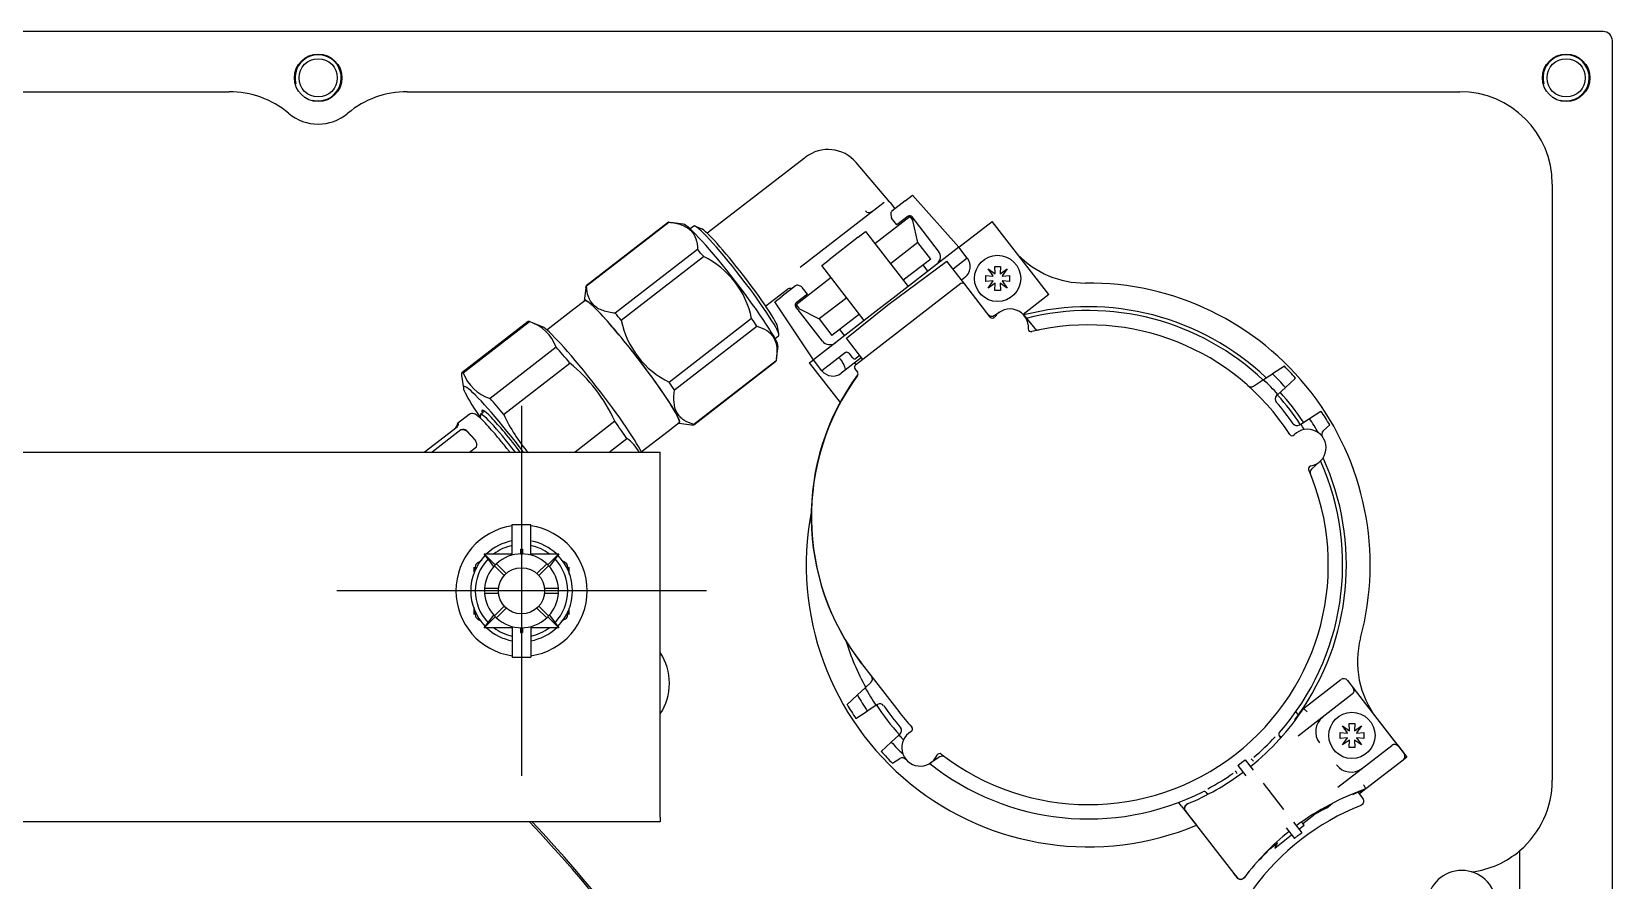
# Model space of a CAD drawing. Header units: millimetres. Extents: x -60 to 7633, y -2614 to 2146.
# Drawn here: x 6994.8 to 7165.8, y -2263.6 to -2171.8 of the extents above; entities that cross this region are included whole.
import ezdxf
from ezdxf.lldxf.tags import DXFTag

# ---------------------------------------------------------------- set-up
doc = ezdxf.new("R2010")
doc.units = ezdxf.units.MM
doc.layers.get('0').update_dxf_attribs({"color": 250})
tags = doc.linetypes.add('CENTER2', pattern=[28.575, 19.05, -3.175, 3.175, -3.175]).pattern_tags.tags
tags[10:11] = [DXFTag(74, 4), DXFTag(75, 0), DXFTag(340, '0'), DXFTag(46, 0.0), DXFTag(50, 0.0), DXFTag(44, 0.0), DXFTag(45, 0.0)]
tags[8:9] = [DXFTag(74, 4), DXFTag(75, 0), DXFTag(340, '0'), DXFTag(46, 0.0), DXFTag(50, 0.0), DXFTag(44, 0.0), DXFTag(45, 0.0)]
tags[6:7] = [DXFTag(74, 4), DXFTag(75, 0), DXFTag(340, '0'), DXFTag(46, 0.0), DXFTag(50, 0.0), DXFTag(44, 0.0), DXFTag(45, 0.0)]
tags[4:5] = [DXFTag(74, 4), DXFTag(75, 0), DXFTag(340, '0'), DXFTag(46, 0.0), DXFTag(50, 0.0), DXFTag(44, 0.0), DXFTag(45, 0.0)]

msp = doc.modelspace()

# ---------------------------------------------------------------- linework, layer by layer
at = {"linetype": 'Continuous'}
for p, q in [((7164.8, -2171.78), (6710.8, -2171.78)), ((7165.8, -2551.78), (7165.8, -2172.78)), ((6977.8, -2178.28), (7016.17, -2178.28)), ((7035.43, -2178.28), (7149.3, -2178.28)), ((7078.52, -2185.37), (7078.39, -2185.47)), ((7078.39, -2185.47), (7068.04, -2193.48)), ((7083.99, -2185.93), (7084.01, -2185.95)), ((7087.63, -2190.23), (7084.01, -2185.95)), ((7159.3, -2188.28), (7159.3, -2252.78)), ((7077.93, -2197.27), (7087.02, -2190.23)), ((7088.22, -2190.94), (7087.73, -2190.31)), ((7089.31, -2190.1), (7087.87, -2191.22)), ((7089.31, -2190.1), (7090.1, -2189.49)), ((7090.1, -2189.49), (7095.11, -2195.1)), ((7089.83, -2191.79), (7086.03, -2194.73)), ((7087.73, -2191.54), (7087.78, -2191.84)), ((7088.41, -2192.7), (7087.83, -2191.96)), ((7089.62, -2191.76), (7088.41, -2192.7)), ((7089.17, -2192.17), (7089.14, -2192.13)), ((7090.12, -2192.17), (7089.83, -2191.79)), ((7092.91, -2195.53), (7090.04, -2191.82)), ((7090.68, -2194.61), (7090.14, -2192.21)), ((7063.69, -2192.41), (7054.79, -2199.3)), ((7054.84, -2199.29), (7063.74, -2192.4)), ((7065.3, -2192.6), (7063.93, -2192.42)), ((7066.43, -2192.82), (7066.04, -2193.12)), ((7067.25, -2193.11), (7066.56, -2192.83)), ((7068.04, -2193.48), (7068.04, -2193.47)), ((7084.23, -2194.03), (7085.02, -2193.42)), ((7085.02, -2193.42), (7089.61, -2199.35)), ((7095.11, -2195.1), (7098.7, -2192.31)), ((7104.83, -2200.22), (7098.7, -2192.31)), ((7066.85, -2195.36), (7057.94, -2202.25)), ((7084.23, -2194.03), (7081.07, -2196.48)), ((7090.68, -2194.61), (7087.71, -2196.9)), ((7095.11, -2195.1), (7087.99, -2200.61)), ((7092.06, -2196.39), (7090.68, -2194.61)), ((7096.02, -2196.29), (7095.11, -2195.1)), ((7058.59, -2203.01), (7067.5, -2196.12)), ((7080.27, -2197.09), (7081.07, -2196.48)), ((7084.87, -2203.03), (7080.27, -2197.09)), ((7087.39, -2201.39), (7093.8, -2196.6)), ((7092.06, -2196.39), (7089.09, -2198.68)), ((7091.75, -2197.7), (7091.23, -2197.03)), ((7095.74, -2199.1), (7093.8, -2196.6)), ((7096.02, -2196.29), (7094.48, -2197.48)), ((7099.05, -2197.96), (7098.98, -2197.19)), ((7098.98, -2197.19), (7099.62, -2197.19)), ((7099.62, -2197.19), (7099.56, -2197.96)), ((7081.28, -2198.4), (7077.49, -2201.34)), ((7095.32, -2199.05), (7083.93, -2207.86)), ((7095.32, -2199.05), (7095.32, -2199.05)), ((7095.76, -2198.39), (7095.4, -2198.67)), ((7098.01, -2198.81), (7098.01, -2198.16)), ((7098.01, -2198.16), (7098.78, -2198.23)), ((7098.78, -2198.74), (7098.01, -2198.81)), ((7098.8, -2198.22), (7098.26, -2197.45)), ((7098.26, -2197.45), (7099.04, -2197.98)), ((7098.26, -2199.52), (7098.8, -2198.74)), ((7099.04, -2198.98), (7098.26, -2199.52)), ((7098.78, -2198.23), (7098.8, -2198.22)), ((7098.8, -2198.74), (7098.78, -2198.74)), ((7098.98, -2199.78), (7099.05, -2199)), ((7099.04, -2197.98), (7099.05, -2197.96)), ((7099.05, -2199), (7099.04, -2198.98)), ((7099.56, -2197.98), (7100.34, -2197.45)), ((7099.56, -2197.96), (7099.56, -2197.98)), ((7100.34, -2199.52), (7099.56, -2198.98)), ((7099.56, -2198.98), (7099.56, -2199)), ((7099.56, -2199), (7099.62, -2199.78)), ((7100.34, -2197.45), (7099.8, -2198.22)), ((7099.8, -2198.22), (7099.82, -2198.23)), ((7099.82, -2198.74), (7099.8, -2198.74)), ((7099.8, -2198.74), (7100.34, -2199.52)), ((7099.82, -2198.23), (7100.6, -2198.16)), ((7100.6, -2198.81), (7099.82, -2198.74)), ((7100.6, -2198.16), (7100.6, -2198.81)), ((7054.74, -2199.53), (7054.57, -2200.91)), ((7074.22, -2201.46), (7076.56, -2199.65)), ((7075.19, -2201.03), (7075.99, -2200.41)), ((7077.42, -2199.3), (7075.99, -2200.41)), ((7078.73, -2200.19), (7077.52, -2201.13)), ((7078.05, -2199.37), (7077.78, -2199.25)), ((7077.99, -2200.76), (7078.02, -2200.8)), ((7078.73, -2200.19), (7078.15, -2199.45)), ((7082.97, -2200.58), (7080, -2202.87)), ((7087.99, -2200.61), (7086.49, -2201.77)), ((7098.5, -2202.67), (7095.74, -2199.1)), ((7095.74, -2199.1), (7095.74, -2199.1)), ((7099.62, -2199.78), (7098.98, -2199.78)), ((7104.83, -2200.22), (7102.05, -2202.37)), ((7053.46, -2201.81), (7050.54, -2204.07)), ((7054.64, -2200.9), (7053.46, -2201.81)), ((7079.37, -2207.28), (7075.19, -2201.03)), ((7080.34, -2205.26), (7077.46, -2201.55)), ((7077.49, -2201.34), (7077.78, -2201.71)), ((7077.81, -2201.74), (7080, -2202.87)), ((7086.49, -2201.77), (7079.37, -2207.28)), ((7084.34, -2202.35), (7081.38, -2204.65)), ((7082.94, -2204.95), (7087.39, -2201.39)), ((7098.94, -2202.49), (7099.55, -2202.1)), ((7048.51, -2203.15), (7041.34, -2208.7)), ((7041.48, -2208.7), (7048.65, -2203.15)), ((7050.05, -2203.73), (7048.79, -2203.21)), ((7072.69, -2202.83), (7063.79, -2209.72)), ((7064.36, -2210.54), (7073.26, -2203.65)), ((7075.64, -2204.56), (7075.53, -2203.82)), ((7080, -2202.87), (7081.38, -2204.65)), ((7082.21, -2204.01), (7082.73, -2204.68)), ((7102.17, -2202.51), (7103.32, -2203.89)), ((7075.22, -2204.99), (7075.61, -2204.68)), ((7075.38, -2207.2), (7075.55, -2205.83)), ((7084.72, -2207.25), (7082.94, -2204.95)), ((7051.56, -2205.93), (7044.39, -2211.48)), ((7066.42, -2214.33), (7075.32, -2207.44)), ((7075.35, -2207.4), (7066.45, -2214.29)), ((7078.93, -2207.62), (7079.37, -2207.28)), ((7080.29, -2208.47), (7079.37, -2207.28)), ((7082.85, -2206.48), (7080.29, -2208.47)), ((7084.57, -2207.05), (7082.8, -2208.42)), ((7083.6, -2207.04), (7083.23, -2206.57)), ((7084.38, -2206.81), (7083.98, -2207.12)), ((7041.32, -2208.99), (7041.52, -2210.34)), ((7045.86, -2213.19), (7053.03, -2207.64)), ((7078.93, -2207.62), (7082.25, -2211.9)), ((7082.8, -2208.42), (7082.39, -2208.73)), ((7083.81, -2207.63), (7083.97, -2207.83)), ((7083.87, -2208.28), (7084.14, -2208.63)), ((7083.87, -2208.28), (7083.87, -2208.28)), ((7083.93, -2207.86), (7083.93, -2207.86)), ((7084.14, -2208.63), (7084.14, -2208.63)), ((7084.15, -2208.99), (7084.15, -2208.99)), ((7128.05, -2209.43), (7129.02, -2208.81)), ((7130.32, -2207.98), (7129.02, -2208.81)), ((7131.53, -2209.27), (7130.44, -2210.28)), ((7126.98, -2210.13), (7128.05, -2209.43)), ((7130.44, -2210.28), (7129.62, -2211.04)), ((7129.62, -2211.04), (7129.48, -2211.16)), ((7042.13, -2213.21), (7040.87, -2214.19)), ((7043.35, -2213.24), (7043.31, -2213.59)), ((7043.8, -2212.86), (7043.37, -2213.2)), ((7057.9, -2213.94), (7053.59, -2217.28)), ((7063.65, -2214.99), (7064.84, -2214.08)), ((7064.81, -2214.14), (7066.18, -2214.32)), ((7131.94, -2214.34), (7132.09, -2214.24)), ((7132.09, -2214.24), (7133.04, -2213.63)), ((7133.04, -2213.63), (7134.28, -2212.83)), ((7134.52, -2214.98), (7135.23, -2214.33)), ((7037.28, -2217.28), (7040.82, -2214.54)), ((7041.23, -2214.88), (7038.13, -2217.28)), ((7042.84, -2216.05), (7041.93, -2215.06)), ((7057.27, -2217.28), (7059.2, -2215.79)), ((7060.74, -2217.25), (7063.65, -2214.99)), ((6942.36, -2217.28), (7062.8, -2217.28)), ((7042.17, -2217.28), (7042.91, -2216.71)), ((7062.8, -2256.78), (7062.8, -2217.28)), ((7134.19, -2218.27), (7133.27, -2219.11)), ((7046.8, -2228.41), (7046.8, -2225.09)), ((7046.8, -2225.09), (7048.8, -2225.09)), ((7048.8, -2228.41), (7048.8, -2225.09)), ((7047.7, -2227.78), (7047.7, -2228.28)), ((7047.7, -2227.78), (7047.9, -2227.78)), ((7047.9, -2227.78), (7047.9, -2228.28)), ((7042.8, -2229.68), (7042.8, -2230.09)), ((7043.51, -2228.99), (7043.05, -2229.25)), ((7044.79, -2229.64), (7043.75, -2228.28)), ((7043.75, -2228.28), (7046.8, -2228.28)), ((7043.75, -2228.28), (7044.96, -2229.47)), ((7045.93, -2230.62), (7044.87, -2229.56)), ((7045.08, -2229.35), (7046.14, -2230.41)), ((7047.7, -2228.28), (7047.7, -2228.28)), ((7047.7, -2228.28), (7047.8, -2228.28)), ((7047.8, -2228.28), (7047.9, -2228.28)), ((7047.9, -2228.28), (7047.9, -2228.28)), ((7048.8, -2228.28), (7051.85, -2228.28)), ((7049.46, -2230.41), (7050.52, -2229.35)), ((7050.73, -2229.56), (7049.67, -2230.62)), ((7051.85, -2228.28), (7050.65, -2229.47)), ((7051.85, -2228.28), (7050.81, -2229.64)), ((7052.55, -2229.25), (7052.12, -2229)), ((7052.8, -2229.99), (7052.8, -2229.68)), ((7045.31, -2232.03), (7043.81, -2232.03)), ((7043.81, -2232.53), (7045.31, -2232.53)), ((7051.79, -2232.03), (7050.29, -2232.03)), ((7050.29, -2232.53), (7051.79, -2232.53)), ((7042.8, -2234.57), (7042.8, -2234.88)), ((7043.75, -2236.28), (7044.79, -2234.92)), ((7044.87, -2235), (7045.93, -2233.94)), ((7046.14, -2234.15), (7045.08, -2235.21)), ((7050.52, -2235.21), (7049.46, -2234.15)), ((7049.67, -2233.94), (7050.73, -2235)), ((7050.81, -2234.92), (7051.85, -2236.28)), ((7052.8, -2234.88), (7052.8, -2234.48)), ((7043.05, -2235.31), (7043.48, -2235.56)), ((7043.75, -2236.28), (7044.96, -2235.09)), ((7046.8, -2236.28), (7043.75, -2236.28)), ((7046.8, -2236.15), (7046.8, -2239.47)), ((7047.7, -2236.28), (7047.7, -2236.28)), ((7047.7, -2236.28), (7047.8, -2236.28)), ((7047.7, -2236.28), (7047.7, -2236.79)), ((7047.8, -2236.28), (7047.9, -2236.28)), ((7047.9, -2236.28), (7047.9, -2236.28)), ((7047.9, -2236.28), (7047.9, -2236.79)), ((7048.8, -2236.15), (7048.8, -2239.47)), ((7051.85, -2236.28), (7048.8, -2236.28)), ((7051.85, -2236.28), (7050.65, -2235.09)), ((7052.09, -2235.58), (7052.55, -2235.31)), ((7047.7, -2236.79), (7047.9, -2236.79)), ((7046.8, -2239.47), (7048.8, -2239.47)), ((7084.28, -2239.76), (7084.56, -2240.12)), ((7084.59, -2240.16), (7084.56, -2240.12)), ((7084.59, -2240.16), (7088.6, -2245.34)), ((7084.14, -2243.55), (7084.98, -2242.77)), ((7085.59, -2242.21), (7084.98, -2242.77)), ((7137.66, -2243.47), (7131.82, -2247.99)), ((7132.4, -2245.01), (7136.44, -2241.89)), ((7137.14, -2241.98), (7137.75, -2242.77)), ((7137.75, -2242.77), (7138.24, -2243.4)), ((7138.24, -2243.4), (7142.16, -2248.46)), ((7084.14, -2243.55), (7083, -2244.6)), ((7086.14, -2244.68), (7085.2, -2245.29)), ((7086.14, -2244.68), (7086.29, -2244.59)), ((7132.22, -2245.15), (7132.4, -2245.01)), ((7083.96, -2246.09), (7085.2, -2245.29)), ((7131.55, -2245.38), (7131.82, -2245.73)), ((7131.82, -2245.73), (7131.82, -2245.73)), ((7137.13, -2247.66), (7136.59, -2246.89)), ((7136.59, -2246.89), (7137.37, -2247.42)), ((7137.38, -2247.4), (7137.31, -2246.63)), ((7137.31, -2246.63), (7137.95, -2246.63)), ((7137.95, -2246.63), (7137.89, -2247.4)), ((7137.89, -2247.42), (7138.67, -2246.89)), ((7138.67, -2246.89), (7138.13, -2247.66)), ((7140.32, -2246.08), (7143.57, -2250.27)), ((7087.8, -2248.64), (7086.71, -2249.65)), ((7087.8, -2248.64), (7088.62, -2247.88)), ((7088.75, -2247.76), (7088.62, -2247.88)), ((7129.93, -2248.19), (7129.78, -2247.98)), ((7130, -2248.11), (7129.91, -2248)), ((7130, -2248.11), (7129.92, -2248.17)), ((7136.34, -2248.25), (7136.34, -2247.6)), ((7136.34, -2247.6), (7137.11, -2247.67)), ((7137.11, -2248.18), (7136.34, -2248.25)), ((7136.59, -2248.96), (7137.13, -2248.18)), ((7137.37, -2248.42), (7136.59, -2248.96)), ((7137.11, -2247.67), (7137.13, -2247.66)), ((7137.13, -2248.18), (7137.11, -2248.18)), ((7137.31, -2249.22), (7137.38, -2248.44)), ((7137.37, -2247.42), (7137.38, -2247.4)), ((7137.38, -2248.44), (7137.37, -2248.42)), ((7137.89, -2247.4), (7137.89, -2247.42)), ((7138.67, -2248.96), (7137.89, -2248.42)), ((7137.89, -2248.42), (7137.89, -2248.44)), ((7137.89, -2248.44), (7137.95, -2249.22)), ((7138.13, -2247.66), (7138.15, -2247.67)), ((7138.15, -2248.18), (7138.13, -2248.18)), ((7138.13, -2248.18), (7138.67, -2248.96)), ((7138.15, -2247.67), (7138.93, -2247.6)), ((7138.93, -2248.25), (7138.15, -2248.18)), ((7138.93, -2247.6), (7138.93, -2248.25)), ((7142.16, -2248.46), (7142.65, -2249.1)), ((7093.04, -2250.25), (7092, -2250.92)), ((7136.11, -2253.53), (7141.95, -2249.01)), ((7137.95, -2249.22), (7137.31, -2249.22)), ((7142.65, -2249.1), (7143.26, -2249.89)), ((7143.57, -2250.27), (7143.23, -2250.54)), ((7087.92, -2250.94), (7088.73, -2250.42)), ((7125.28, -2251.16), (7125.67, -2250.85)), ((7125.28, -2251.16), (7126.16, -2252.3)), ((7125.67, -2250.85), (7126.07, -2250.55)), ((7126.07, -2250.55), (7126.95, -2251.69)), ((7143.17, -2250.59), (7139.13, -2253.71)), ((7128.04, -2253.09), (7130.22, -2255.92)), ((7139.13, -2253.71), (7138.95, -2253.85)), ((7119.17, -2255.53), (7118.89, -2255.17)), ((7121.87, -2254.1), (7122.02, -2254.3)), ((7134.86, -2255.78), (7135.53, -2255.26)), ((7138.43, -2254.26), (7138.3, -2254.09)), ((7138.3, -2254.1), (7138.78, -2254.71)), ((7138.95, -2253.85), (7138.43, -2254.26)), ((7062.8, -2256.78), (7062.8, -2257.28)), ((7119.17, -2255.53), (7120.81, -2257.64)), ((7119.62, -2256.1), (7119.96, -2256.54)), ((7119.62, -2256.1), (7119.96, -2256.54)), ((7119.96, -2256.54), (7124.86, -2262.87)), ((7119.96, -2256.54), (7119.96, -2256.54)), ((7132.3, -2257.45), (7133.47, -2256.54)), ((7133.41, -2256.47), (7133.47, -2256.54)), ((7134.86, -2255.78), (7134.77, -2255.67)), ((7062.8, -2257.28), (6812.8, -2257.28)), ((7129.27, -2260.11), (7131.1, -2258.69)), ((7130.51, -2257.92), (7131.4, -2259.07)), ((7131.3, -2257.31), (7132.19, -2258.46)), ((7131.4, -2259.07), (7131.79, -2258.76)), ((7131.79, -2258.76), (7132.19, -2258.46)), ((7131.89, -2258.07), (7132.45, -2257.65)), ((7132.18, -2257.3), (7132.3, -2257.45)), ((7132.45, -2257.65), (7132.3, -2257.45)), ((7128.75, -2260.2), (7129.57, -2259.56)), ((7155.8, -2268.9), (7155.8, -2260.38)), ((7124.86, -2262.86), (7125.2, -2263.3)), ((7124.86, -2262.87), (7124.86, -2262.86)), ((7125.2, -2263.31), (7124.86, -2262.87))]:
    msp.add_line(p, q, dxfattribs=at)
at = {"linetype": 'CENTER2'}
for p, q in [((7047.8, -2212.28), (7047.8, -2252.28)), ((7067.8, -2232.28), (7027.8, -2232.28))]:
    msp.add_line(p, q, dxfattribs=at)
at = {"linetype": 'Continuous'}
for centre, radius in [((7025.8, -2176.78), 2.57), ((7025.8, -2176.78), 2.07), ((7160.8, -2176.78), 2.57), ((7160.8, -2176.78), 2.07), ((7099.3, -2198.48), 2.5), ((7047.8, -2232.28), 2.5), ((7137.63, -2247.92), 2.5)]:
    msp.add_circle(centre, radius, dxfattribs=at)
for centre, radius, start, end in [((7164.8, -2172.78), 1, 0, 90), ((7025.8, -2176.78), 2.5, 255, 195), ((7160.8, -2176.78), 2.5, 255, 195), ((7016.17, -2188.28), 10, 50.0555, 90), ((7035.43, -2188.28), 10, 90, 129.9445), ((7149.3, -2188.28), 10, 0, 90), ((7025.8, -2176.78), 5, 230.0555, 309.9445), ((7080.95, -2188.54), 3.99, 122.2725, 127.5863), ((7078.55, -2185.41), 0.0498, 122.2953, 133.1793), ((7080.96, -2188.53), 3.99, 40.5501, 127.5862), ((7087.34, -2190.62), 0.5, 37.7373, 75.3952), ((7089.25, -2192.11), 0.1, 217.7373, 307.7373), ((7089.8, -2192), 0.3, 37.7373, 127.7373), ((7090.04, -2192.23), 0.1, 12.7373, 37.7373), ((7092.12, -2196.14), 1, 307.7373, 37.7373), ((7063.3, -2204.73), 9.58, 11.4382, 64.0364), ((7094.84, -2197.2), 1.5, 307.7373, 37.7373), ((7108.7, -2188.98), 10, 223.6275, 270.5602), ((7095.5, -2199.28), 0.3, 37.9506, 127.524), ((7109.1, -2229.48), 30.5, 345.009, 90.5602), ((7076.84, -2200.02), 0.453, 73.8354, 128.048), ((7077.7, -2201.36), 0.3, 127.7373, 217.7373), ((7077.86, -2201.65), 0.1, 217.7373, 242.7373), ((7077.94, -2200.86), 0.1, 307.7373, 37.7373), ((7098.67, -2202.07), 0.5, 217.7373, 302.7373), ((7100.63, -2203.79), 2, 355.8596, 145.4562), ((7109.1, -2229.48), 27.93, 46.5146, 104.4975), ((7109.12, -2229.46), 27.5, 46.4722, 104.2061), ((7047.2, -2207.58), 4.66, 20.7521, 71.8914), ((7067.98, -2201.11), 9.58, 191.4382, 244.0364), ((7098.73, -2202.48), 0.3, 217.7373, 325.4562), ((7102.92, -2203.95), 0.3, 175.8596, 283.652), ((7109.12, -2229.46), 25.95, 32.8729, 103.652), ((7103.7, -2203.57), 0.5, 219.7373, 281.8184), ((7081.13, -2204.65), 1, 217.7373, 307.7373), ((7045.96, -2208.54), 4.66, 183.5832, 185.5343), ((7045.84, -2207.04), 4.66, 200.7521, 251.8914), ((7041.99, -2221.22), 17.5, 24.5928, 50.8818), ((7105.08, -2224.24), 25.95, 143.7911, 217.7373), ((7105.11, -2224.28), 25.95, 143.8839, 217.7373), ((7081.47, -2207.55), 1.5, 217.7373, 307.7373), ((7084.11, -2208.1), 0.3, 127.9506, 217.524), ((7083.9, -2208.81), 0.3, 324.0416, 37.5777), ((7109.12, -2229.46), 28.68, 41.9784, 46.0536), ((7126.71, -2209.71), 0.5, 228.322, 302.7373), ((7109.12, -2229.46), 27.56, 41.9475, 46.6052), ((7109.1, -2229.48), 27.93, 33.5361, 41.9713), ((7129.82, -2211.53), 0.5, 132.7373, 220.8965), ((7109.12, -2229.46), 26.89, 34.5781, 40.8965), ((7109.12, -2229.46), 27.5, 33.5288, 41.7752), ((7061.78, -2205.91), 17.5, 204.5928, 220.8761), ((7131.67, -2213.92), 0.5, 214.5781, 302.7373), ((7109.12, -2229.46), 27.56, 32.0581, 33.5271), ((7109.12, -2229.46), 28.68, 29.8895, 33.4962), ((7042.14, -2216.45), 0.812, 341.5312, 31.7647), ((7056.43, -2219.64), 4.74, 30.319, 54.2752), ((7131.16, -2215.21), 0.3, 212.8729, 316.3529), ((7132.83, -2216.8), 2, 279.8467, 136.3529), ((7134.86, -2215.35), 0.5, 132.7373, 215.5309), ((7109.12, -2229.46), 25.95, 232.148, 23.3267), ((7109.12, -2229.46), 27.5, 318.7279, 24.0922), ((7109.1, -2229.48), 27.93, 324.4299, 24.5297), ((7133.22, -2219.07), 0.3, 99.8467, 203.3267), ((7133.61, -2219.48), 0.5, 132.7373, 202.169), ((7109.1, -2229.48), 30.5, 169.2897, 292.5783), ((7047.8, -2232.28), 7.1, 98.0967, 261.9033), ((7047.8, -2232.28), 7.1, 0, 81.9033), ((7047.8, -2232.28), 5.5, 100.4757, 133.3418), ((7047.8, -2232.28), 5, 101.537, 126.8699), ((7047.8, -2232.28), 5, 53.1301, 78.463), ((7047.8, -2232.28), 5.5, 46.6582, 78.4265), ((7047.8, -2232.28), 5.5, 135.6043, 224.3957), ((6670.37, -2232.28), 372.32, 0.3079, 0.394), ((7047.8, -2232.28), 5, 136.4336, 223.5664), ((7043.3, -2229.68), 0.5, 120, 180), ((7047.8, -2232.28), 4, 137.1491, 176.392), ((7047.8, -2232.28), 4, 132.8509, 137.1491), ((7047.8, -2232.28), 4, 47.1491, 132.8509), ((7047.8, -2232.28), 4, 42.8509, 47.1491), ((7047.8, -2232.28), 4, 3.608, 42.8509), ((7047.8, -2232.28), 5, 0, 43.5664), ((7047.8, -2232.28), 5.5, 315.6043, 44.3957), ((7052.3, -2229.68), 0.5, 0, 60), ((7425.24, -2232.28), 372.32, 179.606, 179.7255), ((7047.8, -2232.28), 4, 176.3919, 182.6358), ((7047.8, -2232.28), 4, 183.5833, 222.8509), ((7047.8, -2232.28), 7.1, 278.0967, 0), ((7047.8, -2232.28), 4, 317.1491, 356.4167), ((7047.8, -2232.28), 5, 316.4336, 0), ((7047.8, -2232.28), 4, 357.3642, 3.6081), ((6670.37, -2232.28), 372.32, 359.606, 359.7255), ((7043.3, -2234.88), 0.5, 180, 240), ((7052.3, -2234.88), 0.5, 300, 0), ((7425.24, -2232.28), 372.32, 180.3079, 180.394), ((7047.8, -2232.28), 5.5, 226.6582, 259.5243), ((7047.8, -2232.28), 5, 233.1301, 258.463), ((7047.8, -2232.28), 4, 222.8509, 227.1491), ((7047.8, -2232.28), 4, 227.1491, 312.8509), ((7047.8, -2232.28), 5.5, 280.4757, 313.3418), ((7047.8, -2232.28), 5, 281.537, 306.8699), ((7047.8, -2232.28), 4, 312.8509, 317.1491), ((7109.12, -2229.46), 27.5, 197.3073, 208.8376), ((7148.22, -2239.96), 10, 165.009, 217.7846), ((7057.8, -2242.28), 6, 0, 33.5573), ((7109.12, -2229.46), 26.89, 202.4915, 202.5262), ((7085.25, -2241.84), 0.5, 312.7373, 37.7373), ((7136.75, -2242.28), 0.5, 37.7373, 127.7373), ((7057.8, -2242.28), 6, 326.4427, 0), ((7109.12, -2229.46), 27.56, 208.8694, 213.5271), ((7137.36, -2243.08), 0.5, 307.7373, 37.7373), ((7109.12, -2229.46), 28.68, 209.421, 213.4962), ((7109.12, -2229.46), 27.5, 213.3507, 222.0605), ((7086.56, -2245.01), 0.5, 34.5781, 122.7373), ((7109.12, -2229.46), 26.89, 214.5781, 220.8965), ((7109.12, -2229.46), 28, 308.7605, 326.257), ((7109.12, -2229.46), 27.93, 323.0349, 325.8139), ((7109.12, -2229.46), 25.95, 217.7373, 222.6017), ((7135.7, -2247.52), 2, 127.6777, 217.6482), ((7109.12, -2229.46), 28.68, 221.9784, 225.5851), ((7109.12, -2229.46), 27.56, 221.9475, 223.4165), ((7088.41, -2247.39), 0.5, 312.7373, 40.8965), ((7090.92, -2249.24), 2, 119.1217, 335.6279), ((7089.8, -2247.23), 0.3, 299.1217, 42.6017), ((7130.01, -2247.8), 0.3, 138.7279, 217.7373), ((7089, -2250.84), 0.5, 39.9437, 122.7373), ((7093.01, -2250.19), 0.3, 52.148, 155.6279), ((7093.31, -2250.67), 0.5, 53.3056, 122.7373), ((7142.25, -2249.4), 0.5, 37.7373, 127.7373), ((7142.87, -2250.19), 0.5, 307.7373, 37.7373), ((7109.12, -2229.46), 27.5, 231.3824, 296.7467), ((7109.12, -2229.46), 28, 292.4867, 306.7141), ((7137.53, -2249.89), 2, 217.8186, 307.8047), ((7148.35, -2280.15), 28, 109.2176, 126.7141), ((7149.3, -2252.78), 10, 310.5416, 0), ((7120.02, -2255.8), 0.5, 112.4798, 217.7373), ((7109.12, -2229.46), 28, 292.4798, 292.4867), ((7121.63, -2254.29), 0.3, 37.7373, 116.7467), ((7148.35, -2280.15), 27.93, 109.6607, 112.4398), ((7148.35, -2280.15), 26.51, 111.6021, 143.8725), ((6937.8, -2362.28), 152.7, 2.3458, 43.4422), ((6937.8, -2362.28), 152.9, 2.3427, 43.3713), ((7148.35, -2280.15), 28, 128.7605, 142.9879), ((7148.35, -2280.15), 27.97, 134.487, 137.9435), ((7149.3, -2252.78), 10, 277.4915, 310.5416), ((7125.59, -2263), 0.5, 217.7373, 322.9948), ((7148.35, -2280.15), 28, 142.9879, 142.9948), ((7149.5, -2266.28), 3.75, 5, 175)]:
    msp.add_arc(centre, radius, start, end, dxfattribs=at)
for centre, major_axis, ratio, start_param, end_param in [((7085.39, -2190.86), (0.306, -0.395), 0.991208, 4.758069, 6.283185), ((7069.51, -2199.93), (5.81, -7.51), 0.087156, 3.080949, 3.141593), ((7070.37, -2199.26), (5.14, -6.64), 0.087156, 0.087601, 3.053992), ((7071.02, -2198.75), (-4.59, 5.93), 0.087156, 3.141593, 6.283185), ((7071.32, -2198.52), (-4.19, 5.42), 0.087156, 3.293713, 6.131064), ((7067.74, -2193.08), (-0.264, 0.425), 0.996154, 2.863541, 3.244664), ((7069.51, -2199.93), (-5.81, 7.51), 0.087156, -1.107842, -0.986554), ((7059.74, -2207.49), (-5.14, 6.64), 0.087156, 3.012403, 6.283185), ((7059.74, -2207.49), (5.1, -6.59), 0.087156, 0, 3.141593), ((7060.6, -2206.82), (5.81, -7.51), 0.087156, 3.080949, 3.202237), ((7059.74, -2207.49), (-5.14, 6.64), 0.087156, 0, 0.129189), ((7060.6, -2206.82), (-5.81, 7.51), 0.087156, -1.107842, -0.986554), ((7054.81, -2211.3), (6.3, -8.15), 0.087156, 3.014722, 3.141593), ((7055.41, -2210.84), (5.51, -7.12), 0.087156, 0.377049, 2.989472), ((7069.51, -2199.93), (5.81, -7.51), 0.087156, 0.986554, 1.107842), ((7054.81, -2211.3), (-6.3, 8.15), 0.087156, -1.174068, -0.920327), ((7069.51, -2199.93), (-5.81, 7.51), 0.087156, 3.141593, 3.202237), ((7047.65, -2216.85), (6.3, -8.15), 0.087156, 3.014722, 3.268463), ((7105.48, -2232.28), (27.48, 21.27), 0.991186, 0.065361, 0.116794), ((7047.05, -2217.3), (5.51, -7.12), 0.087156, 1.506565, 4.085072), ((7060.6, -2206.82), (5.81, -7.51), 0.087156, 0.986554, 1.107842), ((7047.05, -2217.3), (3.52, -4.55), 0.087156, 1.508328, 3.437556), ((7047.65, -2216.85), (-6.3, 8.15), 0.087156, -1.174068, -0.920327), ((7044.69, -2219.13), (3.83, -4.94), 0.087156, 2.989001, 3.294184), ((7046.74, -2217.55), (3.37, -4.35), 0.087156, 1.570796, 3.229193), ((7054.81, -2211.3), (6.3, -8.15), 0.087156, 0.920327, 1.174068), ((7060.6, -2206.82), (-5.81, 7.51), 0.087156, 3.080949, 3.202237), ((7105.48, -2232.28), (27.48, 21.27), 0.991186, 6.166392, 6.217824), ((7041.14, -2215.67), (0.841, 0.541), 0.704416, 0.123102, 1.050397), ((7044.69, -2219.13), (-3.83, 4.94), 0.087156, -0.93799, -0.632807), ((7112.76, -2226.64), (-27.48, -21.27), 0.991186, 6.166392, 6.217824), ((7109.16, -2229.47), (-3.47, -27.21), 0.999695, 0.835732, 0.952778), ((7112.76, -2226.64), (-27.48, -21.27), 0.991186, 0.065361, 0.116794), ((7109.11, -2229.51), (27.21, -3.47), 0.999695, 5.330416, 5.4476), ((7107.85, -2230.48), (17.35, -21.63), 0.01745, 0.050057, 0.16716), ((7110.42, -2228.49), (16.59, -22.22), 0.01745, -0.167135, -0.050007), ((7148.03, -2280.4), (-17.12, 22.12), 0.939693, 6.105053, 6.165382), ((7147.46, -2280.84), (-17.12, 22.12), 0.34202, 0.117804, 0.178132)]:
    msp.add_ellipse(centre, major_axis=major_axis, ratio=ratio, start_param=start_param, end_param=end_param, dxfattribs=at)
for points in [[(7087.87, -2191.22), (7087.77, -2191.29), (7087.71, -2191.42), (7087.73, -2191.54)], [(7087.78, -2191.84), (7087.79, -2191.88), (7087.81, -2191.93), (7087.83, -2191.96)], [(7054.76, -2199.35), (7054.75, -2199.41), (7054.74, -2199.48), (7054.73, -2199.54)], [(7077.78, -2199.25), (7077.66, -2199.2), (7077.52, -2199.22), (7077.42, -2199.3)], [(7078.15, -2199.45), (7078.13, -2199.42), (7078.09, -2199.39), (7078.05, -2199.37)], [(7066.17, -2214.32), (7066.24, -2214.33), (7066.3, -2214.34), (7066.37, -2214.35)]]:
    msp.add_open_spline(points, degree=3, dxfattribs=at)
for points, knots in [([(7063.74, -2192.4), (7064.23, -2192.45), (7064.67, -2192.54), (7065.27, -2192.75), (7065.45, -2192.83), (7065.79, -2193.03), (7065.95, -2193.14), (7066.35, -2193.53), (7066.54, -2193.84), (7066.78, -2194.54), (7066.84, -2194.94), (7066.85, -2195.36)], [0, 0, 0, 0, 0.25, 0.25, 0.375, 0.375, 0.5, 0.5, 0.75, 0.75, 1, 1, 1, 1]), ([(7057.94, -2202.25), (7057.46, -2202.2), (7057.01, -2202.11), (7056.42, -2201.9), (7056.23, -2201.82), (7055.9, -2201.62), (7055.74, -2201.51), (7055.34, -2201.12), (7055.15, -2200.81), (7054.91, -2200.1), (7054.85, -2199.71), (7054.84, -2199.29)], [0, 0, 0, 0, 0.25, 0.25, 0.375, 0.375, 0.5, 0.5, 0.75, 0.75, 1, 1, 1, 1]), ([(7073.26, -2203.65), (7073.66, -2203.76), (7074.03, -2203.91), (7074.5, -2204.22), (7074.64, -2204.34), (7074.89, -2204.6), (7075, -2204.75), (7075.27, -2205.24), (7075.38, -2205.61), (7075.45, -2206.45), (7075.42, -2206.91), (7075.35, -2207.4)], [0, 0, 0, 0, 0.25, 0.25, 0.375, 0.375, 0.5, 0.5, 0.75, 0.75, 1, 1, 1, 1]), ([(7082.15, -2207.03), (7082.21, -2207.11), (7082.26, -2207.19), (7082.37, -2207.35), (7082.42, -2207.43), (7082.56, -2207.67), (7082.64, -2207.82), (7082.75, -2208.08), (7082.78, -2208.19), (7082.82, -2208.35), (7082.82, -2208.4), (7082.8, -2208.42)], [0, 0, 0, 0, 0.125, 0.125, 0.25, 0.25, 0.5, 0.5, 0.75, 0.75, 1, 1, 1, 1]), ([(7082.85, -2206.48), (7082.9, -2206.44), (7082.97, -2206.43), (7083.11, -2206.46), (7083.18, -2206.5), (7083.23, -2206.57)], [0, 0, 0, 0, 0.5, 0.5, 1, 1, 1, 1]), ([(7083.6, -2207.04), (7083.65, -2207.11), (7083.72, -2207.15), (7083.86, -2207.18), (7083.93, -2207.17), (7083.98, -2207.12)], [0, 0, 0, 0, 0.5, 0.5, 1, 1, 1, 1]), ([(7066.45, -2214.29), (7066.05, -2214.17), (7065.68, -2214.02), (7065.21, -2213.71), (7065.07, -2213.6), (7064.82, -2213.33), (7064.71, -2213.18), (7064.43, -2212.7), (7064.33, -2212.32), (7064.26, -2211.48), (7064.29, -2211.02), (7064.36, -2210.54)], [0, 0, 0, 0, 0.25, 0.25, 0.375, 0.375, 0.5, 0.5, 0.75, 0.75, 1, 1, 1, 1]), ([(7040.84, -2214.3), (7040.85, -2214.31), (7040.84, -2214.33), (7040.82, -2214.38), (7040.8, -2214.42), (7040.74, -2214.53), (7040.67, -2214.62), (7040.58, -2214.73)], [0, 0, 0, 0, 0.25, 0.25, 0.5, 0.5, 1, 1, 1, 1]), ([(7040.82, -2214.54), (7040.86, -2214.49), (7040.89, -2214.45), (7040.94, -2214.37), (7040.96, -2214.34), (7041, -2214.25), (7041, -2214.21), (7040.98, -2214.2)], [0, 0, 0, 0, 0.25, 0.25, 0.5, 0.5, 1, 1, 1, 1]), ([(7046.54, -2217.28), (7046.46, -2217.19), (7046.13, -2216.77), (7045.5, -2215.98), (7044.73, -2215.07), (7044.03, -2214.29), (7043.45, -2213.69), (7043.06, -2213.35), (7042.8, -2213.18), (7042.58, -2213.09), (7042.28, -2213.1), (7042.17, -2213.2), (7042.13, -2213.23)], [0.0345117, 0.0345117, 0.0345117, 0.0345117, 0.0738412, 0.215052, 0.3566141, 0.498559, 0.6414359, 0.7870389, 0.8685429, 0.9320105, 0.9799371, 1, 1, 1, 1]), ([(7041.86, -2214.95), (7041.83, -2214.92), (7041.79, -2214.89), (7041.7, -2214.85), (7041.65, -2214.84), (7041.49, -2214.82), (7041.36, -2214.84), (7041.23, -2214.88)], [0, 0, 0, 0, 0.25, 0.25, 0.5, 0.5, 1, 1, 1, 1]), ([(7132.4, -2245.01), (7132.4, -2245.01), (7132.44, -2245.05), (7132.58, -2245.18), (7132.68, -2245.27), (7132.77, -2245.36)], [0, 0, 0, 0, 0.5, 0.5, 1, 1, 1, 1]), ([(7138.89, -2253.27), (7138.95, -2253.38), (7139.02, -2253.5), (7139.11, -2253.66), (7139.13, -2253.71), (7139.13, -2253.71)], [0, 0, 0, 0, 0.5, 0.5, 1, 1, 1, 1]), ([(7119.62, -2256.1), (7119.53, -2255.98), (7119.5, -2255.81), (7119.57, -2255.52), (7119.68, -2255.39), (7119.83, -2255.33)], [0, 0, 0, 0, 0.5, 0.5, 1, 1, 1, 1]), ([(7138.78, -2254.71), (7138.82, -2254.77), (7138.86, -2254.85), (7138.89, -2255), (7138.9, -2255.08), (7138.86, -2255.23), (7138.83, -2255.3), (7138.73, -2255.42), (7138.66, -2255.47), (7138.59, -2255.5)], [0, 0, 0, 0, 0.25, 0.25, 0.5, 0.5, 0.75, 0.75, 1, 1, 1, 1]), ([(7125.99, -2263.3), (7125.9, -2263.42), (7125.75, -2263.5), (7125.44, -2263.5), (7125.29, -2263.43), (7125.2, -2263.3)], [0, 0, 0, 0, 0.5, 0.5, 1, 1, 1, 1])]:
    msp.add_open_spline(points, degree=3, knots=knots, dxfattribs=at)

doc.saveas('drawing.dxf')
